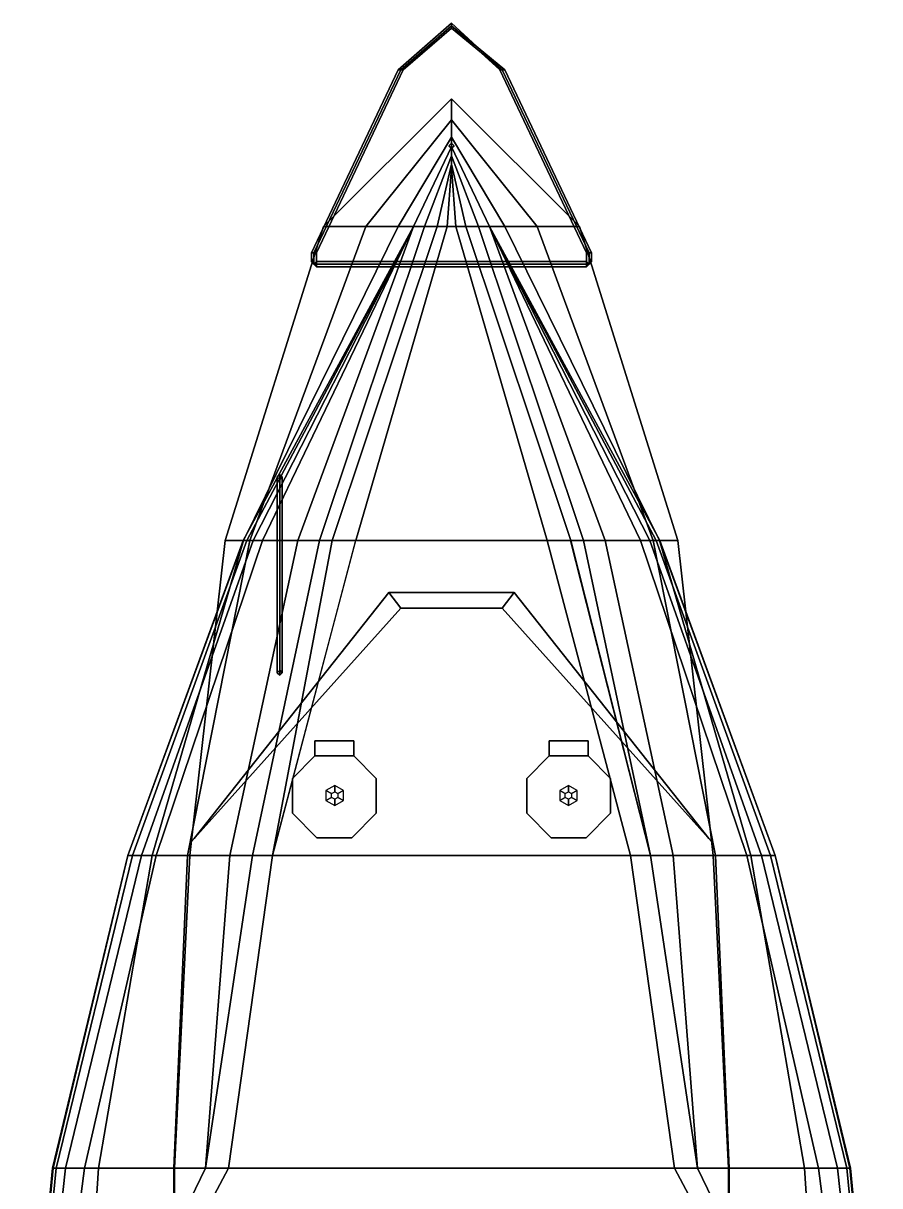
# Model space of a CAD drawing. Extents: x -14 to 14, y -57 to 59.
# Drawn here: x -13.67 to 13.67, y 22.11 to 59.22 of the extents above; entities that cross this region are included whole.
import ezdxf

# ---------------------------------------------------------------- set-up
doc = ezdxf.new("R2010")
doc.units = 0
doc.layers.get('0').update_dxf_attribs({"linetype": 'CONTINUOUS'})

msp = doc.modelspace()

# ---------------------------------------------------------------- linework, layer by layer
for points in [[(8.1e-15, 59.14, 9.709999999999997), (8.1e-15, 59.22000000000001, 9.629999999999999), (-1.699999999999998, 57.73, 8.48), (-1.62, 57.73, 8.56)], [(8.1e-15, 59.22000000000001, 9.629999999999999), (8.1e-15, 59.14, 9.549999999999997), (-1.62, 57.73, 8.4), (-1.699999999999998, 57.73, 8.48)], [(8.1e-15, 59.14, 9.549999999999997), (8.1e-15, 59.06000000000002, 9.629999999999999), (-1.540000000000001, 57.73, 8.48), (-1.62, 57.73, 8.4)], [(8.1e-15, 59.06000000000002, 9.629999999999999), (8.1e-15, 59.14, 9.709999999999997), (-1.62, 57.73, 8.56), (-1.540000000000001, 57.73, 8.48)], [(6.4e-15, 59.22000000000001, 9.629999999999995), (6.3e-15, 59.14, 9.710000000000006), (1.700000000000012, 57.73, 8.48), (1.620000000000014, 57.73, 8.4)], [(6.4e-15, 59.14, 9.550000000000011), (6.4e-15, 59.22000000000001, 9.629999999999995), (1.620000000000014, 57.73, 8.4), (1.540000000000016, 57.73, 8.48)], [(6.3e-15, 59.05999999999998, 9.629999999999995), (6.4e-15, 59.14, 9.550000000000011), (1.540000000000016, 57.73, 8.48), (1.620000000000014, 57.73, 8.56)], [(6.3e-15, 59.14, 9.710000000000006), (6.3e-15, 59.05999999999998, 9.629999999999995), (1.620000000000014, 57.73, 8.56), (1.700000000000012, 57.73, 8.48)], [(-1.62, 57.73, 8.56), (-1.699999999999998, 57.73, 8.48), (-4.469999999999995, 51.89, 4), (-4.389999999999993, 51.89, 4.08)], [(-1.699999999999998, 57.73, 8.48), (-1.62, 57.73, 8.4), (-4.389999999999993, 51.89, 3.919999999999999), (-4.469999999999995, 51.89, 4)], [(-1.62, 57.73, 8.4), (-1.540000000000001, 57.73, 8.48), (-4.309999999999995, 51.89, 4), (-4.389999999999993, 51.89, 3.919999999999999)], [(-1.540000000000001, 57.73, 8.48), (-1.62, 57.73, 8.56), (-4.389999999999993, 51.89, 4.08), (-4.309999999999995, 51.89, 4)], [(1.540000000000016, 57.73, 8.48), (1.620000000000014, 57.73, 8.4), (4.390000000000006, 51.89, 3.919999999999999), (4.310000000000008, 51.89, 4)], [(1.620000000000014, 57.73, 8.56), (1.540000000000016, 57.73, 8.48), (4.310000000000008, 51.89, 4), (4.390000000000006, 51.89, 4.08)], [(1.620000000000014, 57.73, 8.4), (1.700000000000012, 57.73, 8.48), (4.470000000000008, 51.89, 4), (4.390000000000006, 51.89, 3.919999999999999)], [(1.700000000000012, 57.73, 8.48), (1.620000000000014, 57.73, 8.56), (4.390000000000006, 51.89, 4.08), (4.470000000000008, 51.89, 4)], [(7e-15, 56.81, 5.480000000000003), (6.9e-15, 56.14, 2.590000000000003), (-2.73000000000001, 52.73, 2.590000000000003), (-4.089999999999996, 52.73, 5.290000000000006)], [(7e-15, 56.81, 5.480000000000003), (7e-15, 56.81, 5.480000000000003), (-4.089999999999996, 52.73, 5.290000000000006), (4.090000000000008, 52.73, 5.290000000000006)], [(4.090000000000008, 52.73, 5.290000000000006), (2.730000000000023, 52.73, 2.590000000000003), (6.9e-15, 56.14, 2.590000000000003), (7e-15, 56.81, 5.480000000000003)], [(6.9e-15, 56.14, 2.590000000000003), (6.8e-15, 55.58000000000001), (-1.699999999999981, 52.73), (-2.73000000000001, 52.73, 2.590000000000003)], [(2.730000000000023, 52.73, 2.590000000000003), (1.699999999999993, 52.73), (6.8e-15, 55.58000000000001), (6.9e-15, 56.14, 2.590000000000003)], [(6.8e-15, 55.58000000000001), (6.8e-15, 55.27000000000001, -1.510000000000005), (-1.21, 52.73, -1.510000000000005), (-1.699999999999981, 52.73)], [(6.8e-15, 55.39, 5.4), (-0.0799999999999932, 55.31, 5.4), (-0.0799999999999932, 55.31, 14.7), (6.8e-15, 55.39, 14.7)], [(0.0800000000000068, 55.31, 14.7), (6.8e-15, 55.39, 14.7), (-0.0799999999999932, 55.31, 14.7), (6.8e-15, 55.23, 14.7)], [(-0.0799999999999932, 55.31, 5.4), (6.8e-15, 55.23, 5.4), (6.8e-15, 55.23, 14.7), (-0.0799999999999932, 55.31, 14.7)], [(1.699999999999993, 52.73), (1.210000000000013, 52.73, -1.510000000000005), (6.8e-15, 55.27000000000001, -1.510000000000005), (6.8e-15, 55.58000000000001)], [(0.0800000000000068, 55.31, 5.4), (6.8e-15, 55.39, 5.4), (6.8e-15, 55.39, 14.7), (0.0800000000000068, 55.31, 14.7)], [(6.8e-15, 55.23, 5.4), (0.0800000000000068, 55.31, 5.4), (0.0800000000000068, 55.31, 14.7), (6.8e-15, 55.23, 14.7)], [(6.8e-15, 55.27000000000001, -1.510000000000005), (6.7e-15, 54.99000000000001, -2.649999999999991), (-0.8600000000000065, 52.73, -2.649999999999991), (-1.21, 52.73, -1.510000000000005)], [(6.7e-15, 54.99000000000001, -2.649999999999991), (6.7e-15, 54.72000000000001, -3.899999999999991), (-0.4600000000000008, 52.73, -3.899999999999991), (-0.8600000000000065, 52.73, -2.649999999999991)], [(1.210000000000013, 52.73, -1.510000000000005), (0.8600000000000189, 52.73, -2.649999999999991), (6.7e-15, 54.99000000000001, -2.649999999999991), (6.8e-15, 55.27000000000001, -1.510000000000005)], [(0.8600000000000189, 52.73, -2.649999999999991), (0.4600000000000134, 52.73, -3.899999999999991), (6.7e-15, 54.72000000000001, -3.899999999999991), (6.7e-15, 54.99000000000001, -2.649999999999991)], [(6.7e-15, 54.72000000000001, -3.899999999999991), (5.8e-15, 54.6, -4.349999999999994), (-0.1399999999999791, 52.73, -4.349999999999994), (-0.4600000000000008, 52.73, -3.899999999999991)], [(5.8e-15, 54.6, -4.349999999999994), (5.8e-15, 54.6, -4.349999999999994), (0.1399999999999917, 52.73, -4.349999999999994), (-0.1399999999999791, 52.73, -4.349999999999994)], [(0.4600000000000134, 52.73, -3.899999999999991), (0.1399999999999918, 52.73, -4.349999999999994), (5.8e-15, 54.6, -4.349999999999994), (6.7e-15, 54.72000000000001, -3.899999999999991)], [(4.090000000000008, 52.73, 5.290000000000006), (-4.089999999999996, 52.73, 5.290000000000006), (-7.219999999999993, 42.71, 4.820000000000007), (7.22, 42.71, 4.820000000000007)], [(-4.089999999999996, 52.73, 5.290000000000006), (-2.73000000000001, 52.73, 2.590000000000003), (-6.439999999999992, 42.71, 1.980000000000003), (-7.219999999999993, 42.71, 4.820000000000007)], [(-1.210000000000002, 52.73, -1.510000000000005), (-1.21, 52.73, -1.510000000000005), (-6.529999999999995, 42.71, -2.649999999999991), (-6.65, 42.71, -2.349999999999994)], [(-1.699999999999981, 52.73), (-1.210000000000002, 52.73, -1.510000000000005), (-6.65, 42.71, -2.349999999999994), (-6.639999999999981, 42.71)], [(-2.73000000000001, 52.73, 2.590000000000003), (-1.699999999999981, 52.73), (-6.639999999999981, 42.71), (-6.439999999999992, 42.71, 1.980000000000003)], [(-1.210000000000002, 52.73, -1.510000000000005), (-1.21, 52.73, -1.510000000000005), (-6.329999999999978, 42.71, -2.849999999999994), (-6.529999999999995, 42.71, -2.649999999999991)], [(-1.210000000000001, 52.73, -1.510000000000005), (-1.21, 52.73, -1.510000000000005), (-6.029999999999995, 42.71, -2.959999999999993), (-6.329999999999978, 42.71, -2.849999999999994)], [(-1.210000000000001, 52.73, -1.510000000000005), (-1.21, 52.73, -1.510000000000005), (-4.909999999999991, 42.71, -2.959999999999993), (-6.029999999999995, 42.71, -2.959999999999993)], [(-1.21, 52.73, -1.510000000000005), (-0.8600000000000063, 52.73, -2.649999999999991), (-4.210000000000002, 42.71, -3.739999999999994), (-4.909999999999991, 42.71, -2.959999999999993)], [(-0.8600000000000063, 52.73, -2.649999999999991), (-0.4600000000000007, 52.73, -3.899999999999991), (-3.809999999999996, 42.71, -4.030000000000001), (-4.210000000000002, 42.71, -3.739999999999994)], [(-0.4600000000000007, 52.73, -3.899999999999991), (-0.139999999999979, 52.73, -4.349999999999994), (-3.050000000000005, 42.71, -4.349999999999994), (-3.809999999999996, 42.71, -4.030000000000001)], [(-0.139999999999979, 52.73, -4.349999999999994), (0.1399999999999917, 52.73, -4.349999999999994), (3.050000000000013, 42.71, -4.349999999999994), (-3.050000000000005, 42.71, -4.349999999999994)], [(3.810000000000004, 42.71, -4.030000000000001), (3.050000000000013, 42.71, -4.349999999999994), (0.1399999999999919, 52.73, -4.349999999999994), (0.4600000000000135, 52.73, -3.899999999999991)], [(4.210000000000009, 42.71, -3.739999999999994), (3.810000000000004, 42.71, -4.030000000000001), (0.4600000000000135, 52.73, -3.899999999999991), (0.8600000000000191, 52.73, -2.649999999999991)], [(4.909999999999998, 42.71, -2.959999999999993), (4.210000000000009, 42.71, -3.739999999999994), (0.8600000000000191, 52.73, -2.649999999999991), (1.210000000000013, 52.73, -1.510000000000005)], [(6.030000000000002, 42.71, -2.959999999999993), (4.909999999999998, 42.71, -2.959999999999993), (1.210000000000013, 52.73, -1.510000000000005)], [(6.650000000000007, 42.71, -2.349999999999994), (6.530000000000002, 42.71, -2.649999999999991), (1.210000000000013, 52.73, -1.510000000000005), (1.210000000000008, 52.73000000000002, -1.50999999999999)], [(6.329999999999985, 42.71, -2.849999999999994), (6.030000000000002, 42.71, -2.959999999999993), (1.210000000000013, 52.73, -1.510000000000005), (1.210000000000016, 52.73, -1.50999999999999)], [(6.530000000000002, 42.71, -2.649999999999991), (6.329999999999985, 42.71, -2.849999999999994), (1.210000000000013, 52.73, -1.510000000000005), (1.210000000000015, 52.73, -1.510000000000005)], [(6.639999999999988, 42.71), (6.650000000000007, 42.71, -2.349999999999994), (1.210000000000013, 52.73, -1.510000000000005), (1.699999999999994, 52.73)], [(6.439999999999999, 42.71, 1.980000000000003), (6.639999999999988, 42.71), (1.699999999999994, 52.73), (2.730000000000023, 52.73, 2.590000000000003)], [(7.22, 42.71, 4.820000000000007), (6.439999999999999, 42.71, 1.980000000000003), (2.730000000000023, 52.73, 2.590000000000003), (4.090000000000008, 52.73, 5.290000000000006)], [(-4.389999999999993, 51.89, 4.08), (-4.469999999999995, 51.89, 4), (-4.469999999999995, 51.62, 3.689999999999999), (-4.389999999999993, 51.53, 3.77)], [(-4.469999999999995, 51.89, 4), (-4.389999999999993, 51.89, 3.919999999999999), (-4.389999999999993, 51.53, 3.609999999999999), (-4.469999999999995, 51.62, 3.689999999999999)], [(-4.389999999999993, 51.89, 3.919999999999999), (-4.309999999999995, 51.89, 4), (-4.309999999999995, 51.45, 3.689999999999999), (-4.389999999999993, 51.53, 3.609999999999999)], [(-4.309999999999995, 51.89, 4), (-4.389999999999993, 51.89, 4.08), (-4.389999999999993, 51.53, 3.77), (-4.309999999999995, 51.45, 3.689999999999999)], [(-4.389999999999992, 51.53, 3.66), (-4.309999999999994, 51.61, 3.74), (4.310000000000006, 51.61, 3.74), (4.390000000000005, 51.53, 3.66)], [(-4.309999999999994, 51.61, 3.74), (-4.389999999999992, 51.53, 3.82), (4.390000000000005, 51.53, 3.82), (4.310000000000006, 51.61, 3.74)], [(4.310000000000008, 51.89, 4), (4.390000000000006, 51.89, 3.919999999999999), (4.390000000000006, 51.53, 3.609999999999999), (4.310000000000008, 51.45, 3.689999999999999)], [(4.390000000000006, 51.89, 4.08), (4.310000000000008, 51.89, 4), (4.310000000000008, 51.45, 3.689999999999999), (4.390000000000006, 51.53, 3.77)], [(4.390000000000006, 51.89, 3.919999999999999), (4.470000000000008, 51.89, 4), (4.470000000000008, 51.61, 3.689999999999999), (4.390000000000006, 51.53, 3.609999999999999)], [(4.470000000000008, 51.89, 4), (4.390000000000006, 51.89, 4.08), (4.390000000000006, 51.53, 3.77), (4.470000000000008, 51.61, 3.689999999999999)], [(-4.309999999999994, 51.45, 3.74), (-4.389999999999992, 51.53, 3.66), (4.390000000000005, 51.53, 3.66), (4.310000000000006, 51.45, 3.74)], [(-4.389999999999992, 51.53, 3.82), (-4.309999999999994, 51.45, 3.74), (4.310000000000006, 51.45, 3.74), (4.390000000000005, 51.53, 3.82)], [(-5.479999999999995, 44.82000000000001, 5.35), (-5.559999999999995, 44.74000000000001, 5.35), (-5.559999999999996, 38.49000000000001, 9.5), (-5.479999999999995, 38.57000000000001, 9.5)], [(-5.399999999999995, 44.74000000000001, 8.94), (-5.479999999999995, 44.82000000000001, 8.94), (-5.559999999999995, 44.74000000000001, 8.94), (-5.479999999999995, 44.66000000000001, 8.94)], [(-5.479999999999995, 44.82000000000001, 4.91), (-5.559999999999995, 44.74000000000001, 4.91), (-5.559999999999995, 44.74000000000001, 8.94), (-5.479999999999995, 44.82000000000001, 8.94)], [(-5.559999999999995, 44.74000000000001, 5.35), (-5.479999999999995, 44.66000000000001, 5.35), (-5.479999999999995, 38.41000000000001, 9.5), (-5.559999999999996, 38.49000000000001, 9.5)], [(-5.559999999999995, 44.74000000000001, 4.91), (-5.479999999999995, 44.66000000000001, 4.91), (-5.479999999999995, 44.66000000000001, 8.94), (-5.559999999999995, 44.74000000000001, 8.94)], [(-5.399999999999995, 44.74000000000001, 5.35), (-5.479999999999995, 44.82000000000001, 5.35), (-5.479999999999995, 38.57000000000001, 9.5), (-5.399999999999995, 38.49000000000001, 9.5)], [(-5.399999999999995, 44.74000000000001, 4.91), (-5.479999999999995, 44.82000000000001, 4.91), (-5.479999999999995, 44.82000000000001, 8.94), (-5.399999999999995, 44.74000000000001, 8.94)], [(-5.479999999999995, 44.66000000000001, 5.35), (-5.399999999999995, 44.74000000000001, 5.35), (-5.399999999999995, 38.49000000000001, 9.5), (-5.479999999999995, 38.41000000000001, 9.5)], [(-5.479999999999995, 44.66000000000001, 4.91), (-5.399999999999995, 44.74000000000001, 4.91), (-5.399999999999995, 44.74000000000001, 8.94), (-5.479999999999995, 44.66000000000001, 8.94)], [(-5.479999999999995, 38.61646897923661, 9.469144597786896), (-5.479999999999995, 38.57000000000001, 9.5), (-5.479999999999995, 44.65999999999998, 8.72), (-5.479999999999995, 44.65999999999998, 8.669999999999998)], [(-5.479999999999995, 44.65999999999998, 8.669999999999998), (-5.479999999999995, 44.65999999999998, 8.72), (-5.479999999999995, 38.57000000000001, 9.5), (-5.479999999999995, 38.61646897923661, 9.469144597786896)], [(-6.639999999999981, 42.71), (-6.65, 42.71, -2.349999999999994), (-10.33000000000001, 32.66000000000001, -2.539999999999992), (-10.33000000000001, 32.66000000000001)], [(-6.65, 42.71, -2.349999999999994), (-6.529999999999995, 42.71, -2.649999999999991), (-10.18, 32.66000000000001, -2.989999999999994), (-10.33000000000001, 32.66000000000001, -2.539999999999992)], [(-6.639999999999981, 42.71), (-6.639999999999981, 42.71), (-10.33000000000001, 32.66000000000001), (-9.54999999999998, 32.66000000000001)], [(-6.529999999999995, 42.71, -2.649999999999991), (-6.329999999999978, 42.71, -2.849999999999994), (-9.900000000000002, 32.66000000000001, -3.299999999999997), (-10.18, 32.66000000000001, -2.989999999999994)], [(-6.329999999999978, 42.71, -2.849999999999994), (-6.029999999999995, 42.71, -2.959999999999993), (-9.430000000000003, 32.66000000000001, -3.519999999999996), (-9.900000000000002, 32.66000000000001, -3.299999999999997)], [(-6.439999999999992, 42.71, 1.980000000000003), (-6.639999999999981, 42.71), (-9.54999999999998, 32.66000000000001), (-8.430000000000003, 32.66000000000001, 1.980000000000003)], [(-6.029999999999995, 42.71, -2.959999999999993), (-4.909999999999991, 42.71, -2.959999999999993), (-7.080000000000008, 32.66000000000001, -3.519999999999996), (-9.430000000000003, 32.66000000000001, -3.519999999999996)], [(-7.219999999999993, 42.71, 4.820000000000007), (-6.439999999999992, 42.71, 1.980000000000003), (-8.430000000000003, 32.66000000000001, 1.980000000000003), (-8.34999999999999, 32.66000000000001, 4.519999999999996)], [(7.22, 42.71, 4.820000000000007), (-7.219999999999993, 42.71, 4.820000000000007), (-8.34999999999999, 32.66000000000001, 4.519999999999996), (8.350000000000001, 32.66000000000001, 4.519999999999996)], [(-4.909999999999991, 42.71, -2.959999999999993), (-4.210000000000002, 42.71, -3.739999999999994), (-6.349999999999989, 32.66000000000001, -4.089999999999989), (-7.080000000000008, 32.66000000000001, -3.519999999999996)], [(-4.210000000000002, 42.71, -3.739999999999994), (-3.809999999999996, 42.71, -4.030000000000001), (-5.710000000000003, 32.66000000000001, -4.349999999999994), (-6.349999999999989, 32.66000000000001, -4.089999999999989)], [(-3.050000000000005, 42.71, -4.349999999999994), (3.050000000000013, 42.71, -4.349999999999994), (5.710000000000015, 32.66000000000001, -4.349999999999994), (-5.710000000000003, 32.66000000000001, -4.349999999999994)], [(-3.809999999999996, 42.71, -4.030000000000001), (-3.059999999999996, 42.71, -4.349999999999994), (-5.710000000000003, 32.66000000000001, -4.349999999999994)], [(6.350000000000002, 32.66000000000001, -4.089999999999989), (5.710000000000015, 32.66000000000001, -4.349999999999994), (3.050000000000013, 42.71, -4.349999999999994), (3.810000000000004, 42.71, -4.030000000000001)], [(6.350000000000002, 32.66000000000001, -4.089999999999989), (6.350000000000002, 32.66000000000001, -4.089999999999989), (3.800000000000013, 42.71, -4.030000000000001), (4.210000000000009, 42.71, -3.739999999999994)], [(7.08000000000002, 32.66000000000001, -3.519999999999996), (6.350000000000002, 32.66000000000001, -4.089999999999989), (4.210000000000009, 42.71, -3.739999999999994), (4.909999999999998, 42.71, -2.959999999999993)], [(9.430000000000012, 32.66000000000001, -3.519999999999996), (7.08000000000002, 32.66000000000001, -3.519999999999996), (4.909999999999998, 42.71, -2.959999999999993), (6.030000000000002, 42.71, -2.959999999999993)], [(9.900000000000013, 32.66000000000001, -3.299999999999997), (9.430000000000012, 32.66000000000001, -3.519999999999996), (6.030000000000002, 42.71, -2.959999999999993), (6.329999999999985, 42.71, -2.849999999999994)], [(10.18000000000001, 32.66000000000001, -2.989999999999994), (9.900000000000013, 32.66000000000001, -3.299999999999997), (6.329999999999985, 42.71, -2.849999999999994), (6.530000000000002, 42.71, -2.649999999999991)], [(8.350000000000001, 32.66000000000001, 4.519999999999996), (8.430000000000012, 32.66000000000001, 1.980000000000003), (6.439999999999999, 42.71, 1.980000000000003), (7.22, 42.71, 4.820000000000007)], [(8.430000000000012, 32.66000000000001, 1.980000000000003), (9.54999999999999, 32.66000000000001), (6.639999999999988, 42.71), (6.439999999999999, 42.71, 1.980000000000003)], [(10.33000000000001, 32.66000000000001, -2.539999999999992), (10.18000000000001, 32.66000000000001, -2.989999999999994), (6.530000000000002, 42.71, -2.649999999999991), (6.650000000000007, 42.71, -2.349999999999994)], [(10.33000000000001, 32.66000000000001), (10.33000000000001, 32.66000000000001, -2.539999999999992), (6.650000000000007, 42.71, -2.349999999999994), (6.639999999999988, 42.71)], [(9.54999999999999, 32.66000000000001), (10.33000000000001, 32.66000000000001), (6.639999999999988, 42.71)], [(-1.619999999999995, 40.55000000000001, 4.75), (-1.999999999999994, 41.05000000000001, 5.929999999999999), (-8.209999999999997, 33.2, 4.799999999999999), (-8.299999999999997, 33.1, 4.53)], [(-8.299999999999997, 33.1, 4.53), (-8.209999999999997, 33.2, 4.799999999999999), (-1.999999999999994, 41.05000000000001, 5.929999999999999), (-1.619999999999995, 40.55000000000001, 4.75)], [(-1.619999999999995, 40.55000000000001, 4.75), (-1.999999999999994, 41.05000000000001, 5.929999999999999), (2.000000000000004, 41.05000000000001, 5.929999999999999), (1.620000000000004, 40.55000000000001, 4.75)], [(1.620000000000004, 40.55000000000001, 4.75), (2.000000000000004, 41.05000000000001, 5.929999999999999), (-1.999999999999994, 41.05000000000001, 5.929999999999999), (-1.619999999999995, 40.55000000000001, 4.75)], [(8.300000000000004, 33.1, 4.53), (8.210000000000004, 33.2, 4.799999999999999), (2.000000000000004, 41.05000000000001, 5.929999999999999), (1.620000000000004, 40.55000000000001, 4.75)], [(1.620000000000004, 40.55000000000001, 4.75), (2.000000000000004, 41.05000000000001, 5.929999999999999), (8.210000000000004, 33.2, 4.799999999999999), (8.300000000000004, 33.1, 4.53)], [(-5.399999999999995, 38.49000000000001, 9.5), (-5.479999999999995, 38.57000000000001, 9.5), (-5.559999999999996, 38.49000000000001, 9.5), (-5.479999999999995, 38.41000000000001, 9.5)], [(-3.119999999999995, 35.83489097692937, 5.709999999999999), (-3.119999999999995, 36.31999999999999, 5.709999999999999), (-4.359999999999995, 36.31999999999999, 5.709999999999999), (-4.359999999999995, 35.83489097692937, 5.709999999999999)], [(-3.119999999999995, 36.31999999999999, 5.709999999999999), (-3.119999999999995, 36.31999999999999, 4.61), (-4.359999999999995, 36.31999999999999, 4.61), (-4.359999999999995, 36.31999999999999, 5.709999999999999)], [(-4.359999999999995, 36.31999999999999, 5.709999999999999), (-4.359999999999995, 36.31999999999999, 4.61), (-4.359999999999995, 35.83489097692937, 4.61), (-4.359999999999995, 35.83489097692937, 5.709999999999999)], [(-3.119999999999995, 35.83489097692937, 4.61), (-3.119999999999995, 36.31999999999999, 4.61), (-3.119999999999995, 36.31999999999999, 5.709999999999999), (-3.119999999999995, 35.83489097692937, 5.709999999999999)], [(4.360000000000004, 36.31999999999999, 5.709999999999999), (4.360000000000004, 36.31999999999999, 4.61), (3.120000000000004, 36.31999999999999, 4.61), (3.120000000000004, 36.31999999999999, 5.709999999999999)], [(4.360000000000004, 35.83489097692937, 5.709999999999999), (4.360000000000004, 36.31999999999999, 5.709999999999999), (3.120000000000004, 36.31999999999999, 5.709999999999999), (3.120000000000004, 35.83489097692937, 5.709999999999999)], [(3.120000000000004, 36.31999999999999, 5.709999999999999), (3.120000000000004, 36.31999999999999, 4.61), (3.120000000000004, 35.83489097692937, 4.61), (3.120000000000004, 35.83489097692937, 5.709999999999999)], [(4.360000000000004, 35.83489097692937, 4.61), (4.360000000000004, 36.31999999999999, 4.61), (4.360000000000004, 36.31999999999999, 5.709999999999999), (4.360000000000004, 35.83489097692937, 5.709999999999999)], [(-4.359999999999994, 35.83489097692937, 5.709999999999999), (-5.079625322141359, 35.11526565478799, 5.709999999999997), (-5.079625322141365, 35.11526565478799, 4.61), (-4.359999999999982, 35.83489097692937, 4.61)], [(-5.079625322141365, 35.11526565478799, 5.709999999999997), (-4.359999999999982, 35.83489097692937, 5.709999999999999), (-4.359999999999982, 35.83489097692937, 4.609999999999996), (-5.079625322141365, 35.11526565478799, 4.61)], [(-4.359999999999995, 35.83489097692937, 5.709999999999999), (-4.359999999999995, 35.83489097692937, 4.61), (-3.119999999999995, 35.83489097692937, 4.61), (-3.119999999999995, 35.83489097692937, 5.709999999999999)], [(-2.400374677858633, 35.11526565478799, 5.709999999999997), (-3.12000000000001, 35.83489097692937, 5.709999999999999), (-3.119999999999996, 35.83489097692937, 4.61), (-2.400374677858633, 35.11526565478799, 4.61)], [(-3.12000000000001, 35.83489097692937, 5.709999999999999), (-2.400374677858633, 35.11526565478799, 5.709999999999997), (-2.400374677858633, 35.11526565478799, 4.61), (-3.119999999999996, 35.83489097692937, 4.61)], [(3.120000000000005, 35.83489097692937, 5.709999999999999), (2.40037467785864, 35.11526565478799, 5.709999999999997), (2.400374677858635, 35.11526565478799, 4.61), (3.120000000000017, 35.83489097692937, 4.61)], [(2.400374677858635, 35.11526565478799, 5.709999999999997), (3.120000000000017, 35.83489097692937, 5.709999999999999), (3.120000000000017, 35.83489097692937, 4.609999999999996), (2.400374677858635, 35.11526565478799, 4.61)], [(3.120000000000004, 35.83489097692937, 5.709999999999999), (3.120000000000004, 35.83489097692937, 4.61), (4.360000000000004, 35.83489097692937, 4.61), (4.360000000000004, 35.83489097692937, 5.709999999999999)], [(4.359999999999989, 35.83489097692937, 5.709999999999999), (5.079625322141366, 35.11526565478799, 5.709999999999997), (5.079625322141366, 35.11526565478799, 4.61), (4.360000000000003, 35.83489097692937, 4.61)], [(5.079625322141366, 35.11526565478799, 5.709999999999997), (4.359999999999989, 35.83489097692937, 5.709999999999999), (4.360000000000003, 35.83489097692937, 4.61), (5.079625322141366, 35.11526565478799, 4.61)], [(-5.079625322141359, 35.11526565478799, 5.709999999999997), (-5.079625322141363, 34.00548370092923, 5.709999999999997), (-5.079625322141363, 34.00548370092923, 4.56), (-5.079625322141365, 35.11526565478799, 4.61)], [(-5.079625322141365, 34.00548370092923, 5.709999999999997), (-5.079625322141365, 35.11526565478799, 5.709999999999997), (-5.079625322141365, 35.11526565478799, 4.61), (-5.079625322141363, 34.00548370092923, 4.56)], [(-3.833099064013884, 34.62999994929976, 5.839999999999999), (-3.729176015559753, 34.68999994929976, 5.839999999999999), (-3.729176015559753, 34.88999994929975, 4.559999999999996), (-4.006304144770775, 34.72999994929975, 4.559999999999996)], [(-3.729176015559753, 34.68999994929976, 5.839999999999999), (-3.625252967105621, 34.62999994929976, 5.839999999999999), (-3.452047886348731, 34.72999994929975, 4.559999999999996), (-3.729176015559753, 34.88999994929975, 4.559999999999996)], [(-2.400374677858631, 34.00548370092922, 5.709999999999997), (-2.400374677858628, 35.11526565478797, 5.709999999999997), (-2.400374677858633, 35.11526565478799, 4.61), (-2.400374677858633, 34.00548370092923, 4.56)], [(-2.400374677858633, 35.11526565478799, 5.709999999999997), (-2.400374677858633, 34.00548370092923, 5.709999999999997), (-2.400374677858633, 34.00548370092923, 4.56), (-2.400374677858633, 35.11526565478799, 4.61)], [(2.400374677858634, 34.00548370092923, 5.709999999999997), (2.400374677858635, 35.11526565478799, 5.709999999999997), (2.400374677858635, 35.11526565478799, 4.61), (2.400374677858637, 34.00548370092923, 4.56)], [(2.40037467785864, 35.11526565478799, 5.709999999999997), (2.400374677858637, 34.00548370092923, 5.709999999999997), (2.400374677858637, 34.00548370092923, 4.56), (2.400374677858635, 35.11526565478799, 4.61)], [(3.626900935986115, 34.62999994929976, 5.839999999999999), (3.730823984440246, 34.68999994929976, 5.839999999999999), (3.730823984440246, 34.88999994929975, 4.559999999999996), (3.453695855229224, 34.72999994929975, 4.559999999999996)], [(3.730823984440246, 34.68999994929976, 5.839999999999999), (3.834747032894378, 34.62999994929976, 5.839999999999999), (4.007952113651268, 34.72999994929975, 4.559999999999996), (3.730823984440246, 34.88999994929975, 4.559999999999996)], [(5.079625322141366, 35.11526565478799, 5.709999999999997), (5.079625322141366, 34.00548370092923, 5.709999999999997), (5.079625322141366, 34.00548370092923, 4.56), (5.079625322141366, 35.11526565478799, 4.61)], [(5.079625322141368, 34.00548370092922, 5.709999999999997), (5.079625322141372, 35.11526565478797, 5.709999999999997), (5.079625322141366, 35.11526565478799, 4.61), (5.079625322141366, 34.00548370092923, 4.56)], [(-3.833099064013884, 34.50999994929975, 5.839999999999999), (-3.833099064013884, 34.62999994929976, 5.839999999999999), (-4.006304144770775, 34.72999994929975, 4.559999999999996), (-4.006304144770775, 34.40999994929976, 4.559999999999996)], [(-3.729176015559753, 34.44999994929975, 5.839999999999999), (-3.833099064013884, 34.50999994929975, 5.839999999999999), (-4.006304144770775, 34.40999994929976, 4.559999999999996), (-3.729176015559753, 34.24999994929974, 4.559999999999996)], [(-3.625252967105621, 34.50999994929975, 5.839999999999999), (-3.729176015559753, 34.44999994929975, 5.839999999999999), (-3.729176015559753, 34.24999994929974, 4.559999999999996), (-3.452047886348732, 34.40999994929976, 4.559999999999996)], [(-3.625252967105621, 34.62999994929976, 5.839999999999999), (-3.625252967105621, 34.50999994929975, 5.839999999999999), (-3.452047886348732, 34.40999994929976, 4.559999999999996), (-3.452047886348731, 34.72999994929975, 4.559999999999996)], [(3.626900935986115, 34.50999994929975, 5.839999999999999), (3.626900935986115, 34.62999994929976, 5.839999999999999), (3.453695855229224, 34.72999994929975, 4.559999999999996), (3.453695855229224, 34.40999994929976, 4.559999999999996)], [(3.730823984440246, 34.44999994929975, 5.839999999999999), (3.626900935986115, 34.50999994929975, 5.839999999999999), (3.453695855229224, 34.40999994929976, 4.559999999999996), (3.730823984440246, 34.24999994929974, 4.559999999999996)], [(3.834747032894378, 34.50999994929975, 5.839999999999999), (3.730823984440246, 34.44999994929975, 5.839999999999999), (3.730823984440246, 34.24999994929974, 4.559999999999996), (4.007952113651268, 34.40999994929976, 4.559999999999996)], [(3.834747032894378, 34.62999994929976, 5.839999999999999), (3.834747032894378, 34.50999994929975, 5.839999999999999), (4.007952113651268, 34.40999994929976, 4.559999999999996), (4.007952113651268, 34.72999994929975, 4.559999999999996)], [(-5.079625322141363, 34.00548370092923, 5.709999999999997), (-4.294890976929377, 33.22074935571724, 5.709999999999997), (-4.294890976929377, 33.22074935571724, 4.53), (-5.079625322141363, 34.00548370092923, 4.56)], [(-4.294890976929377, 33.22074935571724, 5.709999999999997), (-5.079625322141365, 34.00548370092923, 5.709999999999997), (-5.079625322141363, 34.00548370092923, 4.56), (-4.294890976929377, 33.22074935571724, 4.53)], [(-3.185109023070621, 33.22074935571724, 5.709999999999997), (-2.400374677858631, 34.00548370092922, 5.709999999999997), (-2.400374677858633, 34.00548370092923, 4.56), (-3.185109023070621, 33.22074935571724, 4.53)], [(-2.400374677858633, 34.00548370092923, 5.709999999999997), (-3.185109023070621, 33.22074935571724, 5.709999999999997), (-3.185109023070621, 33.22074935571724, 4.53), (-2.400374677858633, 34.00548370092923, 4.56)], [(3.185109023070622, 33.22074935571724, 5.709999999999997), (2.400374677858634, 34.00548370092923, 5.709999999999997), (2.400374677858637, 34.00548370092923, 4.56), (3.185109023070622, 33.22074935571724, 4.53)], [(2.400374677858637, 34.00548370092923, 5.709999999999997), (3.185109023070622, 33.22074935571724, 5.709999999999997), (3.185109023070622, 33.22074935571724, 4.53), (2.400374677858637, 34.00548370092923, 4.56)], [(5.079625322141366, 34.00548370092923, 5.709999999999997), (4.294890976929379, 33.22074935571724, 5.709999999999997), (4.294890976929379, 33.22074935571724, 4.53), (5.079625322141366, 34.00548370092923, 4.56)], [(4.294890976929379, 33.22074935571724, 5.709999999999997), (5.079625322141368, 34.00548370092922, 5.709999999999997), (5.079625322141366, 34.00548370092923, 4.56), (4.294890976929379, 33.22074935571724, 4.53)], [(-4.294890976929377, 33.22074935571724, 5.709999999999997), (-3.185109023070621, 33.22074935571724, 5.709999999999997), (-3.185109023070621, 33.22074935571724, 4.53), (-4.294890976929377, 33.22074935571724, 4.53)], [(-3.185109023070621, 33.22074935571724, 5.709999999999997), (-4.294890976929377, 33.22074935571724, 5.709999999999997), (-4.294890976929377, 33.22074935571724, 4.53), (-3.185109023070621, 33.22074935571724, 4.53)], [(4.294890976929379, 33.22074935571724, 5.709999999999997), (3.185109023070622, 33.22074935571724, 5.709999999999997), (3.185109023070622, 33.22074935571724, 4.53), (4.294890976929379, 33.22074935571724, 4.53)], [(3.185109023070622, 33.22074935571724, 5.709999999999997), (4.294890976929379, 33.22074935571724, 5.709999999999997), (4.294890976929379, 33.22074935571724, 4.53), (3.185109023070622, 33.22074935571724, 4.53)], [(-10.33000000000001, 32.66000000000001), (-10.33000000000001, 32.66000000000001, -2.539999999999992), (-12.71, 22.68, -2.809999999999988), (-12.74, 22.68)], [(-9.54999999999998, 32.66000000000001), (-10.33000000000001, 32.66000000000001), (-12.74, 22.68), (-11.26999999999997, 22.68)], [(-10.33000000000001, 32.66000000000001, -2.539999999999992), (-10.18, 32.66000000000001, -2.989999999999994), (-12.62, 22.68, -3.319999999999993), (-12.71, 22.68, -2.809999999999988)], [(-10.18, 32.66000000000001, -2.989999999999994), (-9.900000000000002, 32.66000000000001, -3.299999999999997), (-12.31999999999999, 22.68, -3.689999999999997), (-12.62, 22.68, -3.319999999999993)], [(-9.900000000000002, 32.66000000000001, -3.299999999999997), (-9.430000000000003, 32.66000000000001, -3.519999999999996), (-11.71999999999999, 22.68, -3.980000000000003), (-12.31999999999999, 22.68, -3.689999999999997)], [(-9.430000000000003, 32.66000000000001, -3.519999999999996), (-7.080000000000008, 32.66000000000001, -3.519999999999996), (-7.849999999999991, 22.68, -3.980000000000003), (-11.71999999999999, 22.68, -3.980000000000003)], [(-8.430000000000003, 32.66000000000001, 1.980000000000003), (-9.54999999999998, 32.66000000000001), (-11.26999999999997, 22.68), (-8.86000000000001, 22.68, 1.980000000000003)], [(-8.34999999999999, 32.66000000000001, 4.519999999999996), (-8.430000000000003, 32.66000000000001, 1.980000000000003), (-8.86000000000001, 22.68, 1.980000000000003), (-8.84, 22.68, 4.200000000000002)], [(8.350000000000001, 32.66000000000001, 4.519999999999996), (-8.34999999999999, 32.66000000000001, 4.519999999999996), (-8.84, 22.68, 4.200000000000002), (8.840000000000003, 22.68, 4.200000000000002)], [(-7.080000000000008, 32.66000000000001, -3.519999999999996), (-6.349999999999989, 32.66000000000001, -4.089999999999989), (-7.84999999999999, 22.68, -3.980000000000003), (-7.849999999999991, 22.68, -3.980000000000003)], [(-6.349999999999989, 32.66000000000001, -4.089999999999989), (-5.710000000000003, 32.66000000000001, -4.349999999999994), (-7.120000000000001, 22.68, -4.349999999999994), (-7.849999999999991, 22.68, -3.980000000000003)], [(-5.710000000000003, 32.66000000000001, -4.349999999999994), (5.710000000000015, 32.66000000000001, -4.349999999999994), (7.120000000000003, 22.68, -4.349999999999994), (-7.120000000000001, 22.68, -4.349999999999994)], [(7.849999999999993, 22.68, -3.980000000000003), (7.120000000000003, 22.68, -4.349999999999994), (5.710000000000015, 32.66000000000001, -4.349999999999994), (6.350000000000002, 32.66000000000001, -4.089999999999989)], [(7.849999999999993, 22.68, -3.980000000000003), (7.849999999999993, 22.68, -3.980000000000003), (6.350000000000002, 32.66000000000001, -4.089999999999989), (7.08000000000002, 32.66000000000001, -3.519999999999996)], [(11.71999999999999, 22.68, -3.980000000000003), (7.849999999999993, 22.68, -3.980000000000003), (7.08000000000002, 32.66000000000001, -3.519999999999996), (9.430000000000012, 32.66000000000001, -3.519999999999996)], [(8.840000000000003, 22.68, 4.200000000000002), (8.860000000000014, 22.68, 1.980000000000003), (8.430000000000012, 32.66000000000001, 1.980000000000003), (8.350000000000001, 32.66000000000001, 4.519999999999996)], [(8.860000000000014, 22.68, 1.980000000000003), (11.26999999999998, 22.68), (9.54999999999999, 32.66000000000001), (8.430000000000012, 32.66000000000001, 1.980000000000003)], [(12.31999999999999, 22.68, -3.689999999999997), (11.71999999999999, 22.68, -3.980000000000003), (9.430000000000012, 32.66000000000001, -3.519999999999996), (9.900000000000013, 32.66000000000001, -3.299999999999997)], [(11.26999999999998, 22.68), (12.74, 22.68), (10.33000000000001, 32.66000000000001), (9.54999999999999, 32.66000000000001)], [(12.62, 22.68, -3.319999999999993), (12.31999999999999, 22.68, -3.689999999999997), (9.900000000000013, 32.66000000000001, -3.299999999999997), (10.18000000000001, 32.66000000000001, -2.989999999999994)], [(12.71, 22.68, -2.809999999999988), (12.62, 22.68, -3.319999999999993), (10.18000000000001, 32.66000000000001, -2.989999999999994), (10.33000000000001, 32.66000000000001, -2.539999999999992)], [(12.74, 22.68), (12.71, 22.68, -2.809999999999988), (10.33000000000001, 32.66000000000001, -2.539999999999992), (10.33000000000001, 32.66000000000001)], [(-12.74, 22.68), (-12.71, 22.68, -2.809999999999988), (-13.65999999999999, 12.76, -3.059999999999988), (-13.66999999999998, 12.76)], [(-11.26999999999997, 22.68), (-12.74, 22.68), (-13.66999999999998, 12.76), (-11.92000000000001, 12.76)], [(-12.71, 22.68, -2.809999999999988), (-12.62, 22.68, -3.319999999999993), (-13.59, 12.76, -3.530000000000001), (-13.65999999999999, 12.76, -3.059999999999988)], [(-12.62, 22.68, -3.319999999999993), (-12.31999999999999, 22.68, -3.689999999999997), (-13.40999999999999, 12.76, -3.879999999999995), (-13.59, 12.76, -3.530000000000001)], [(-12.31999999999999, 22.68, -3.689999999999997), (-11.71999999999999, 22.68, -3.980000000000003), (-12.99999999999999, 12.76, -4.189999999999997), (-13.40999999999999, 12.76, -3.879999999999995)], [(-11.71999999999999, 22.68, -3.980000000000003), (-7.849999999999991, 22.68, -3.980000000000003), (-12.65, 12.76, -4.299999999999997), (-12.99999999999999, 12.76, -4.189999999999997)], [(-7.849999999999991, 22.68, -3.980000000000003), (-7.120000000000001, 22.68, -4.349999999999994), (-12.38999999999998, 12.76, -4.349999999999994), (-12.65, 12.76, -4.299999999999997)], [(-7.120000000000001, 22.68, -4.349999999999994), (7.120000000000003, 22.68, -4.349999999999994), (12.38999999999998, 12.76, -4.349999999999994), (-12.38999999999998, 12.76, -4.349999999999994)], [(-8.86000000000001, 22.68, 1.980000000000003), (-11.26999999999997, 22.68), (-11.92000000000001, 12.76), (-8.860000000000012, 12.76, 1.980000000000003)], [(-8.84, 22.68, 4.200000000000002), (-8.86000000000001, 22.68, 1.980000000000003), (-8.860000000000012, 12.76, 1.980000000000003), (-8.840000000000002, 12.76, 3.989999999999994)], [(8.840000000000003, 22.68, 4.200000000000002), (-8.84, 22.68, 4.200000000000002), (-8.840000000000002, 12.76, 3.989999999999994), (8.840000000000005, 12.76, 3.989999999999994)], [(12.65, 12.76, -4.299999999999997), (12.38999999999998, 12.76, -4.349999999999994), (7.120000000000003, 22.68, -4.349999999999994), (7.849999999999993, 22.68, -3.980000000000003)], [(13, 12.76, -4.189999999999997), (12.65, 12.76, -4.299999999999997), (7.849999999999993, 22.68, -3.980000000000003), (11.71999999999999, 22.68, -3.980000000000003)], [(8.840000000000005, 12.76, 3.989999999999994), (8.860000000000015, 12.76, 1.980000000000003), (8.860000000000014, 22.68, 1.980000000000003), (8.840000000000003, 22.68, 4.200000000000002)], [(8.860000000000015, 12.76, 1.980000000000003), (11.92000000000001, 12.76), (11.26999999999998, 22.68), (8.860000000000014, 22.68, 1.980000000000003)], [(11.92000000000001, 12.76), (13.66999999999999, 12.76), (12.74, 22.68), (11.26999999999998, 22.68)], [(13.40999999999999, 12.76, -3.879999999999995), (13, 12.76, -4.189999999999997), (11.71999999999999, 22.68, -3.980000000000003), (12.31999999999999, 22.68, -3.689999999999997)], [(13.59, 12.76, -3.530000000000001), (13.40999999999999, 12.76, -3.879999999999995), (12.31999999999999, 22.68, -3.689999999999997), (12.62, 22.68, -3.319999999999993)], [(13.65999999999999, 12.76, -3.059999999999988), (13.59, 12.76, -3.530000000000001), (12.62, 22.68, -3.319999999999993), (12.71, 22.68, -2.809999999999988)], [(13.66999999999999, 12.76), (13.65999999999999, 12.76, -3.059999999999988), (12.71, 22.68, -2.809999999999988), (12.74, 22.68)]]:
    msp.add_3dface(points)

doc.saveas('drawing.dxf')
